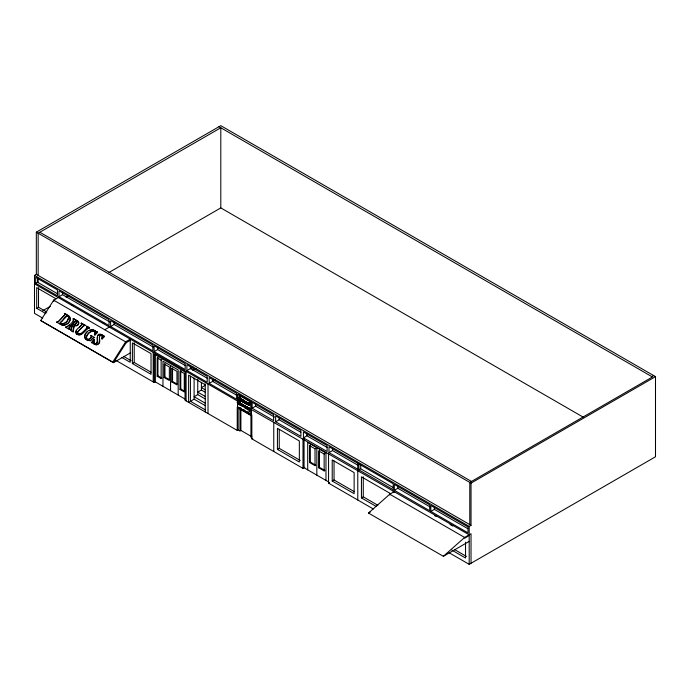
<?xml version="1.0" encoding="UTF-8"?>
<svg xmlns="http://www.w3.org/2000/svg" width="690" height="690" viewBox="0 0 690 690"><rect width="100%" height="100%" fill="white"/><g stroke="black" fill="none" stroke-linecap="round" stroke-linejoin="round"><path stroke-width="1.03" d="M244.872 402.805L244.226 402.477L244.467 400.916L244.415 402.762L245.131 402.555L244.571 402.986L243.924 402.658L244.165 401.097L243.294 402.408L242.802 402.123L242.992 400.209L244.113 400.373L243.561 401.278L244.113 400.373M246.666 402.563L246.037 401.709L246.666 402.563C245.528 399.562 245.45 405.194 246.364 403.719C245.726 399.182 246.434 406.212 245.114 402.744L245.83 403.633L245.114 402.744M246.364 402.736C246.994 401.571 244.415 401.261 245.511 402.719M246.425 407.704C246.572 409.86 247.072 407.738 246.39 407.143C248.702 409.964 246.33 403.676 245.985 408.083A0.888 0.509 60 0 0 246.468 408.644L247.141 408.299M247.193 403.814C246.951 405.392 249.34 403.978 247.538 404.573A0.888 0.509 60 0 1 247.055 404.012C248.081 400.804 248.641 404.883 247.236 404.754A0.888 0.509 60 0 1 246.753 404.193C246.58 400.511 249.538 404.927 247.529 403.495L248.046 402.796L247.529 403.495M238.214 399.562L238.361 398.596C242.026 403.426 236.791 392.524 240.482 398.182L239.18 397.199L240.042 400.01A1.302 0.75 60 0 1 239.715 400.269L238.214 399.562L238.662 398.423M249.383 405.418L248.9 405.289L249.254 403.943L249.892 403.771L249.297 403.771L249.892 403.771M248.78 404.59C249.142 406.048 249.47 405.211 249.556 403.762M102.517 336.824L101.87 338.678M245.502 407.445C242.871 409.334 244.234 403.59 245.304 406.755C244.881 404.909 243.536 407.764 245.079 407.471C244.596 409.023 243.57 403.659 245.666 406.514C245.097 404.935 243.863 407.514 245.381 407.29M240.172 398.363C239.404 395.387 239.663 398.458 240.344 399.829A1.302 0.75 60 0 1 240.016 400.088L238.335 399.631M238.533 401.494L239.68 402.839L239.473 401.52A1.07 0.612 60 0 0 238.835 401.321C236.299 402.563 239.525 405.901 239.137 402.796L240.499 403.641L240.094 405.246L240.586 405.53L241.759 404.349L241.181 404.245L240.586 405.53M239.68 402.839L239.991 402.658C240.776 401.563 238.55 400.476 237.662 401.304M243.466 400.666L243.294 400.028M240.189 401.744C238.835 401.037 236.187 401.157 237.584 403.572C239.154 406.238 239.723 402.581 241.405 403.495C240.534 405.09 242.147 402.848 242.052 404.288C241.802 403.745 240.103 404.521 241.578 404.064M239.473 404.702L240.594 403.15M249.297 403.771L249.616 402.926A2.053 1.182 60 0 1 248.874 403.21L248.572 403.547L249.081 403.495M249.607 403.598L249.763 403.012M248.78 403.667L248.486 405.366L249.668 405.142M240.094 405.246L240.594 403.279M247.796 409.696L248.961 408.394L247.796 409.696L247.305 409.412L247.503 407.497L248.616 407.661L247.503 407.618M247.305 409.412L247.805 407.316M241.535 400.752C241.828 395.405 240.129 403.279 242.087 399.613L242.57 399.889C241.138 401.632 243.648 401.468 242.173 401.459M242.871 399.717C243.018 400.795 241.724 402.744 241.759 400.804M241.75 400.795L242.242 401.502L242.889 401.261M243.294 402.408L244.234 401.157M242.397 399.432L241.267 400.942L241.88 399.079M70.734 330.251C76.849 316.9 66.594 331.838 73.382 331.812L72.864 330.294L74.261 325.499L76.245 325.637A2.915 2.372 -52.5 0 0 77.936 324.662L78.72 322.911L78.315 321.721M250.28 410.248C250.979 406.557 250.893 412.327 248.926 410.8C248.038 412.413 251.971 409.334 250.099 409.144C250.229 411.585 250.151 408.816 249.047 408.368C249.349 408.92 250.116 411.499 248.987 410.912C250.643 411.542 248.926 404.668 249.97 410.421M85.043 334.788L85.06 338.186M246.451 407.566L246.977 406.859L246.149 407.747M240.879 404.375L241.405 403.495M249.47 408.411L248.089 408.54L248.314 407.833M248.616 407.661C247.607 409.084 249.728 407.091 249.142 408.584M74.261 325.499L73.269 331.166M78.324 333.874C82.153 335.297 85.06 330.122 87.259 327.672L87 327.103L86.276 328.707L81.869 333.011L78.919 334.115M242.794 406.35C243.932 403.089 241.043 406.608 242.871 406.376C244.113 403.848 242.242 405.013 242.44 406.522M77.892 321.247L73.39 318.521L73.149 318.892C75.279 320.583 67.741 327.25 65.723 326.853L65.688 327.37L67.103 326.939M73.149 318.892L73.994 319.841L73.209 320.893M77.961 333.572L77.668 332.382L78.712 330.795L83.792 325.775L85.327 325.447L81.351 323.118L81.118 323.489C83.904 325.999 72.562 329.622 76.581 333.805M97.575 336.09C96.013 338.548 99.558 342.792 95.772 344M58.245 321.859L65.145 314.519L58.555 321.29L56.666 322.127L57.598 321.885M86.517 339.747L90.39 340.843L93.236 337.997L94.608 337.539L90.925 335.366L90.683 335.737C92.753 336.41 88.855 340.524 87.026 339.308M65.49 327.224L69.311 329.466L68.965 327.655L72.122 324.498L72.674 324.852M68.715 328.371L72.122 324.498M94.659 343.784C92.417 341.593 94.358 336.841 94.297 343.508M76.392 330.536L76.021 332.813M101.956 338.764L104.501 336.297L102.154 338.911L101.671 338.523L102.318 336.668L101.904 335.461M237.765 401.321L237.886 403.391L239.784 404.53M242.233 404.728C242.035 409.075 245.735 403.409 241.931 404.901C241.25 408.661 245.631 404.797 242.069 404.745M97.583 332.201L96.246 331.994L97.583 332.201L94.918 335.055L94.401 334.65L95.117 331.864M130.272 352.952L113.445 362.664L40.71 320.54L53.682 300.185L58.857 297.2M65.145 314.519L64.567 313.424L69.104 316.175M64.567 313.424L64.325 313.795M73.347 319.047L73.39 318.521M81.351 323.118L81.118 323.489M78.522 334.029L77.47 332.865L77.772 331.545L83.594 325.62L85.129 325.301M87.199 327.25L86.681 326.197L89.415 327.81L87.388 328.544L80.687 334.555L78.16 334.788M86.681 326.197L86.44 326.568M89.217 327.655L89.183 328.19M87.371 340.161L90.192 340.688L93.038 337.841L94.608 337.539M53.682 301.392L53.682 300.185L126.417 342.309L113.445 362.664L112.746 362.121L125.709 341.774L130.272 339.135L130.203 362.293L121.82 357.454M239.249 404.047L238.222 403.296L238.637 401.425M248.107 408.549L248.84 408.17M85.534 333.874L87.302 331.821M81.825 324.74L79.341 327.345M91.46 342.585L92.486 342.654L91.46 342.585L93.969 339.592L94.504 339.972M91.658 342.74L93.969 339.592M243.57 401.287L244.864 400.83L245.045 402.434M243.881 401.114L244.165 401.097M247.262 408.446L246.166 408.825A0.888 0.509 60 0 1 245.683 408.256C244.847 405.461 248.831 408.101 246.123 407.876M90.131 338.411L91.382 337.031M97.385 332.054L94.918 335.055M245.442 403.365L245.028 403.478M73.778 324.705C70.613 324.524 75.65 319.22 77.021 321.428L76.788 323.084L75.003 324.654M72.735 324.24L76.556 321.022M67.577 326.534L69.69 324.421M249.582 405.03L248.961 405.401M242.052 400.614L240.776 400.95L241.034 398.716M97.98 335.556L99.498 334.486M239.697 401.916L239.991 402.658M469.2 541.391L443.368 556.304L368.486 513.067L389.747 494.213L394.318 491.573L394.318 492.306L393.222 491.677L393.222 490.944M443.368 556.304L464.637 537.45L471.029 533.758L471.029 563.282M241.836 400.83L241.224 400.925M238.361 398.596C240.525 401.994 237.921 397.242 239.266 396.905A1.682 0.966 60 0 1 239.81 397.259L240.482 398.182M89.131 339.377C81.739 339.937 90.709 327.534 95.022 331.562M68.784 316.848C65.74 312.76 62.971 321.902 60.315 322.377L60.28 323.55M67.939 316.029L66.852 316.167L59.935 323.179M36.328 232.168L471.029 483.138L471.029 525.323L36.328 274.353L36.328 232.168L220.8 125.666L655.5 376.637L655.5 456.78L469.2 564.334L449.112 552.742M42.72 318.107L34.5 313.363L34.5 275.405L36.328 274.353M35.673 283.254L57.442 295.82L57.442 289.912L35.673 277.346L35.673 283.254L37.502 282.201L57.434 293.707M56.054 298.813L36.691 287.635L36.691 308.301L38.519 307.248L46.817 312.044M58.995 296.717L109.046 325.611L109.046 319.712L58.995 290.809L58.995 296.717L62.514 294.682L109.788 321.98M42.815 310.673L50.267 306.369M66.111 297.226L68.905 295.613M108.977 272.472L220.8 207.914L583.447 417.286M104.82 329.708L109.995 326.724M110.616 326.517L152.87 350.917L152.87 345.009L110.616 320.617L110.616 326.517L114.135 324.49L153.637 347.294M130.272 340.343L125.709 342.982L125.709 341.774M132.402 363.561L151.032 374.316L151.032 353.651L132.402 342.887L132.402 363.561L134.222 362.509L150.989 372.186M154.112 351.633L185.187 369.573L185.187 363.665L154.112 345.724L154.112 351.633L157.631 349.597L185.049 365.433M157.182 376.283L157.941 375.843L161.9 378.129L161.132 378.569L157.182 376.283L157.182 357.834L161.132 360.111L161.9 359.671M171.793 368.374L176.968 371.367L176.968 384.899L171.793 381.906L171.793 368.374L172.552 367.934L172.552 381.466L176.864 383.959M115.911 360.37L154.284 382.527L155.354 381.906L185.222 399.148M164.177 377.516L169.352 380.501L169.352 366.968L164.177 363.984L164.177 377.516L164.945 377.076L169.257 379.569M186.904 370.565L207.198 382.286L207.198 376.378L186.904 364.656L186.904 370.565L190.423 368.529L207.035 378.12M190.535 368.796L193.295 367.209M171.793 381.906L172.552 381.466M192.786 370.409L195.925 368.598M180.012 389.462L184.273 391.929L184.273 373.471L180.012 371.013L180.012 389.462L180.771 389.022L184.178 390.997M209.174 383.416L209.174 377.516L236.627 393.369L236.627 399.269L209.174 383.416L215.254 379.836M205.094 392.179L201.402 390.04L197.745 392.153L205.137 396.414M205.137 398.88L197.745 394.611L194.097 396.716L205.18 403.124M205.18 405.582L194.097 399.182L188.62 402.348L188.62 375.17L205.241 384.77L205.241 411.947M237.558 394.43L238.016 394.171L251.358 401.873L251.358 414.164L250.901 414.431L237.558 406.729L237.558 394.43L250.901 402.132L251.358 401.873M240.155 397.492L240.646 397.345M239.111 403.365L239.137 402.917M239.775 403.71L240.293 403.59M242.802 402.123L243.596 402.236M245.131 402.555L244.829 402.632M246.641 401.83L246.218 402.037L246.761 401.899M247.839 403.081L247.218 403.676L248.107 402.839M248.572 403.383A2.053 1.182 60 0 0 249.314 403.107L249.616 402.926M239.982 409.153L240.888 408.618L240.888 430.413L251.85 436.744L250.936 437.27L250.936 415.475L239.982 409.153L239.982 430.94L240.888 430.413M249.254 403.943L249.892 403.961M252.135 408.221L273.62 420.633L273.62 414.724L252.135 402.322L252.135 408.221L255.654 406.194L274.456 417.045M250.936 415.475L251.85 414.949M154.284 382.527L154.284 354.229L185.032 371.979L185.032 400.278L237.239 430.413L238.154 429.887L239.982 430.94M275.638 421.788L300.892 436.373L300.892 430.465L275.638 415.889L275.638 421.788L279.157 419.762L300.805 432.259M237.239 430.413L237.239 407.212L251.85 415.656L251.85 438.849L252.764 438.322M277.423 449.397L299.339 462.05L299.339 440.962L277.423 428.309L277.423 449.397L279.243 448.345L300.254 460.471M303.428 437.839L327.112 451.51L327.112 445.602L303.428 431.931L303.428 437.839L306.947 435.804L326.991 447.379M309.534 445.619L310.293 445.179L310.293 462.05L315.779 465.215L315.02 465.655L309.534 462.49L309.534 445.619L315.02 448.785L315.779 448.345M309.534 462.49L310.293 462.05M318.668 467.76L319.427 467.32L324.912 470.485L324.145 470.925L318.668 467.76L318.668 450.889L324.145 454.055L324.912 453.615M328.992 452.597L393.222 489.676L393.222 483.776L328.992 446.697L328.992 452.597L332.511 450.57L358.515 465.577M251.85 438.849L302.988 468.381L304.816 467.32M328.561 453.615L328.561 483.138L329.63 482.526M332.218 481.034L354.134 493.686L354.134 472.598L332.218 459.937L332.218 481.034L334.038 479.973L354.134 491.573M393.188 487.554L360.706 468.795L358.878 469.856L358.878 463.947M390.661 493.686L361.439 476.816L361.439 497.904L363.268 496.852L377.879 505.287M394.318 490.314L429.749 510.764L429.749 504.864L394.318 484.406L394.318 490.314L397.837 488.279L430.474 507.124M368.486 513.067L370.332 512.006M651.843 376.637L653.672 375.584M471.029 483.138L655.5 376.637M430.845 511.402L468.001 532.852L468.001 526.944L430.845 505.494L430.845 511.402L434.364 509.367L467.768 528.652M34.5 275.405L469.2 526.375L471.029 525.323M63.489 324.024L65.412 322.92A9.979 8.125 -52.5 0 0 67.577 320.712L68.965 317.961L68.25 316.253M103.94 335.935L104.501 336.297M89.579 330.406L93.504 330.027M88.691 328.095C84.836 329.647 82.231 337.022 77.332 334.426M62.876 324.179L60.936 323.877M95.203 343.862C99.886 343.059 94.047 330.381 102.482 335.185M61.496 324.033L65.214 322.765A9.979 8.125 -52.5 0 0 67.379 320.557L68.758 317.219M92.288 342.499L92.848 342.706M74.46 325.654L76.443 325.792A2.915 2.372 -52.5 0 0 78.134 324.809L78.919 323.067L77.694 321.091M103.776 336.237L102.603 335.383M61.427 324.723C65.852 326.396 72.036 321.161 69.509 316.65M100.68 334.322L101.861 334.719M94.961 344.534L96.298 344.681A3.898 3.174 -52.5 0 0 98.161 343.862C101.059 342.162 97.333 331.881 102.482 336.358M94.461 343.629L95.401 344.017M94.556 331.191C90.787 330.286 85.353 335.124 86.69 339.014M241.103 403.676L240.293 403.331M243.812 400.545L242.992 400.209M241.569 399.26L240.724 398.898M94.685 330.527C89.864 327.155 81.127 334.814 86.026 339.42M101.749 335.349C96.626 334.943 102.094 342.137 98.36 344.017A3.898 3.174 -52.5 0 1 96.496 344.828L94.297 344.232M72.536 324.084C74.313 325.516 76.745 323.722 76.969 321.773L76.823 321.273M60.168 324.145C64.834 328.052 73.718 320.634 68.905 316.02M60.384 323.61L61.134 324.024M218.972 126.718L652.438 376.973L469.786 482.422L469.786 524.607M39.848 232.245L471.486 481.448M237.403 395.655L212.692 381.389L212.692 379.422M242.087 399.613L242.57 399.889M71.639 304.575L73.468 305.636M102.689 322.506L104.518 323.558M34.5 283.84L238.016 401.339M237.558 401.606L469.2 534.81L469.2 526.375M434.493 515.508L436.322 516.56M450.018 524.469L452.761 526.047M238.826 402.977L239.991 403.762M240.396 405.073L240.888 405.358M247.615 409.239L248.098 409.524M239.801 407.488L241.578 408.514M243.354 409.541L245.131 410.567M246.916 411.602L251.358 414.164M205.094 389.712L201.402 387.582L205.051 385.469L205.051 383.83M64.765 313.579L68.301 315.615M73.588 318.668L76.944 320.609M81.549 323.274L85.327 325.447M86.88 326.344L89.415 327.81M123.648 356.402L131.1 360.706M36.691 308.301L45.911 313.622M454.589 549.576L466.457 556.425M361.439 497.904L376.05 506.339M451.846 550.102L465.543 558.012L465.543 542.193M56.666 322.127L60.366 324.3M205.223 409.826L190.44 401.287L190.44 376.205M328.716 482L304.057 467.76L304.057 439.288M328.561 483.138L373.307 508.979M40.71 320.54L112.746 362.121M76.806 334.064L77.53 334.581M94.487 330.381L95.323 330.976M86.716 339.903L85.275 338.695M60.082 323.394L60.582 323.765M94.496 344.388L92.65 342.551M53.682 300.185L54.381 300.728M94.401 334.65L95.349 333.192L94.823 331.407M90.925 335.366L90.683 335.737M73.614 331.45L73.382 331.812M69.543 329.096L69.311 329.466M101.671 338.523L102.154 338.911M77.004 334.219L76.055 333.184M95.125 330.821L95.858 331.511M102.284 335.038L103.034 335.84M95.66 331.355L96.445 332.149M93.875 343.922L92.771 342.645M469.2 564.334L469.2 535.543L464.637 538.174L464.637 537.45L389.747 494.213L389.747 494.946M434.364 507.4L434.364 509.367M397.837 486.312L397.837 488.279M363.268 476.816L363.268 496.852M360.706 464.862L360.706 468.795M357.782 463.318L357.782 469.217M357.782 470.485L357.782 500.009M334.038 460.998L334.038 479.973M332.511 448.595L332.511 450.57M325.973 480.413L325.973 453.002L307.706 442.454L307.706 469.873M324.145 454.055L324.145 470.925M319.427 450.449L319.427 467.32M316.839 447.724L316.839 475.143M315.02 448.785L315.02 465.655M306.947 433.838L306.947 435.804M302.988 438.849L302.988 468.381M279.157 417.786L279.157 419.762M279.243 429.361L279.243 448.345M273.766 421.978L273.766 451.502M255.654 404.219L255.654 406.194M250.901 402.132L250.901 414.431M238.154 407.747L238.154 429.887M220.8 207.914L220.8 127.771L38.157 233.22L38.157 275.405M208.018 384.02L208.018 413.543M201.402 382.312L201.402 390.04M197.745 379.31L197.745 394.611M194.097 377.982L194.097 399.182M190.423 365.579L190.423 368.529M186.093 371.367L186.093 400.89M180.771 370.573L180.771 389.022M178.184 395.085L178.184 369.961L162.961 361.172L162.961 386.305M170.568 365.562L170.568 390.695M164.945 363.544L164.945 377.076M161.132 360.111L161.132 378.569M157.941 357.394L157.941 375.843M157.631 346.647L157.631 349.597M155.354 354.66L155.354 381.906M153.223 352.383L153.223 381.906M134.222 342.87L134.222 362.509M114.135 321.531L114.135 324.49M62.514 291.732L62.514 294.682M38.519 287.618L38.519 307.248M38.157 278.639L38.157 282.572M37.502 277.277L37.502 282.201"/></g></svg>
